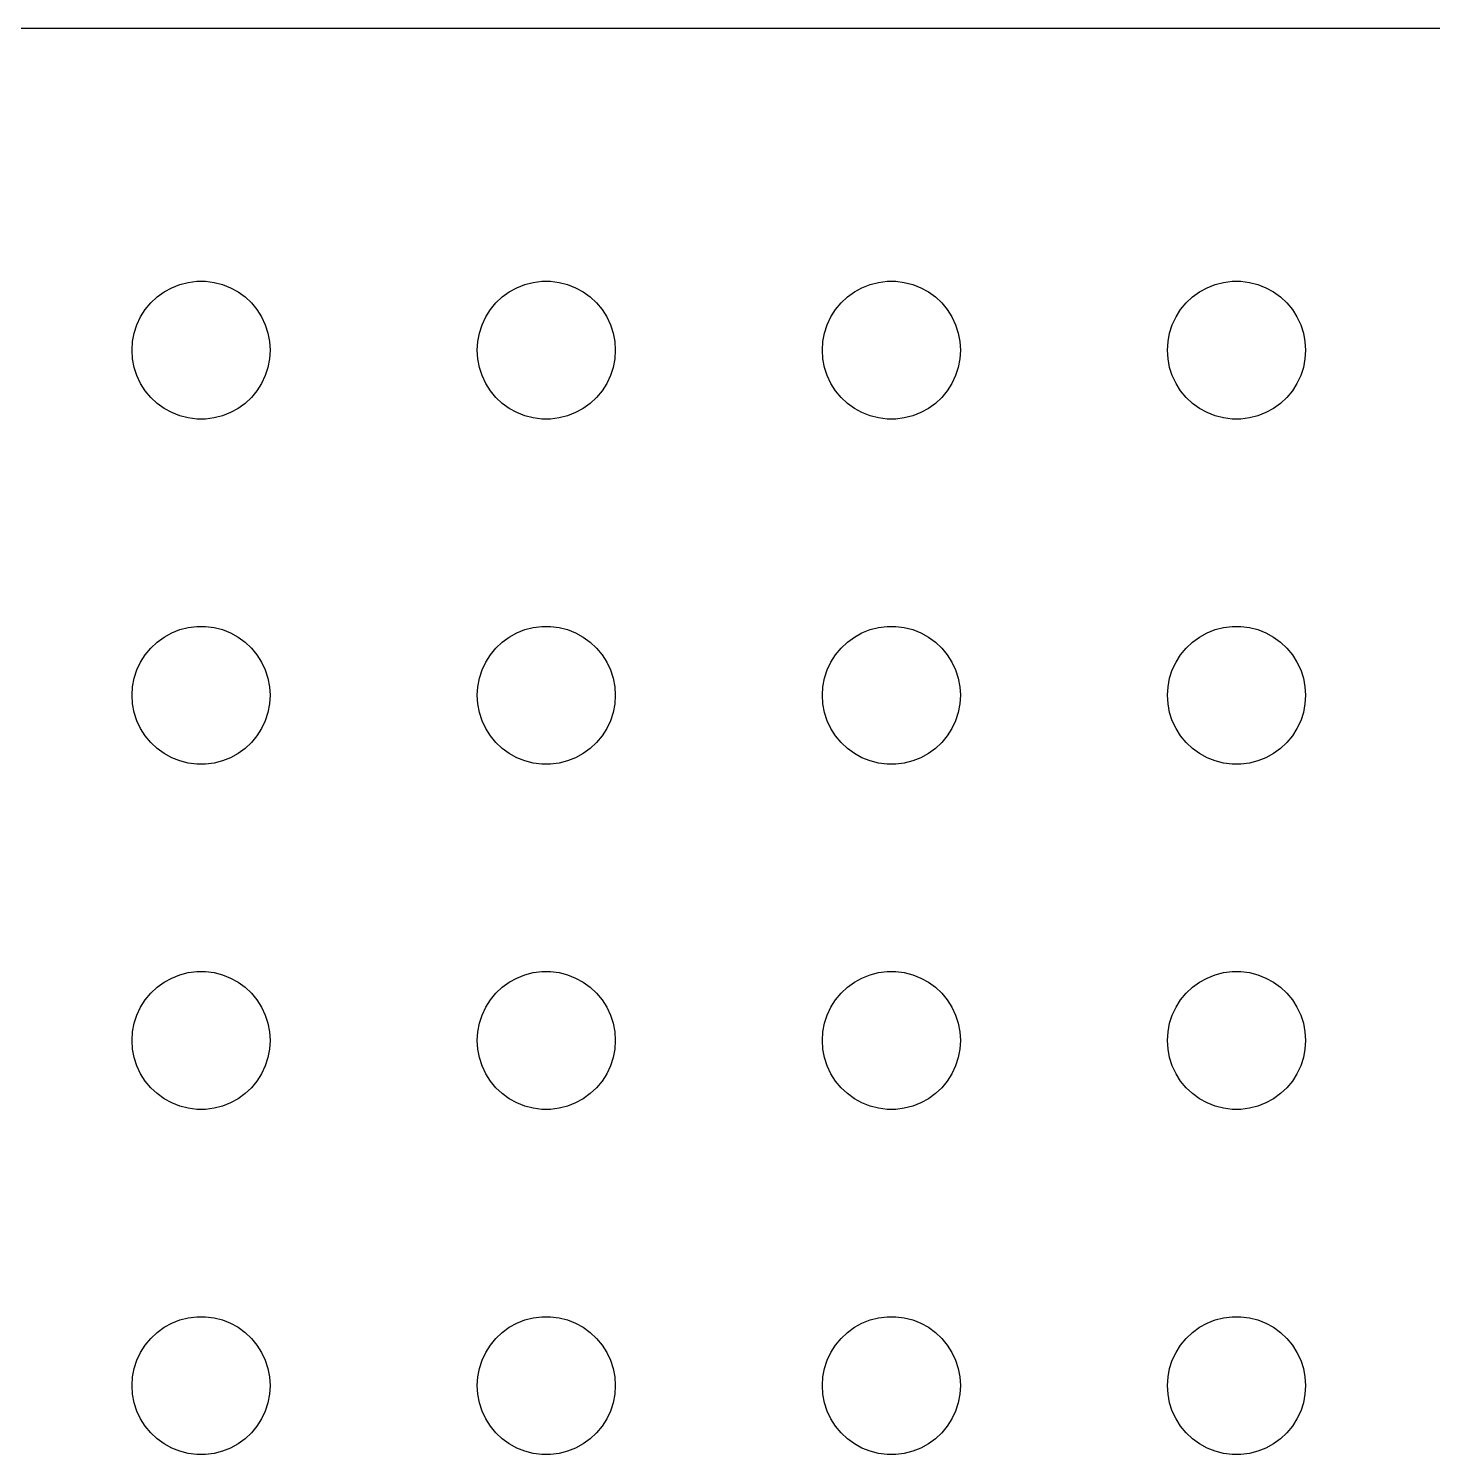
# Model space of a CAD drawing. Header units: metres. Extents: x -120 to 120, y -119 to 119.
# Drawn here: x -3.75 to 26.76, y 88.5 to 119.49 of the extents above; entities that cross this region are included whole.
import ezdxf

# ---------------------------------------------------------------- set-up
doc = ezdxf.new("R2010")
doc.units = ezdxf.units.M

msp = doc.modelspace()

# ---------------------------------------------------------------- linework, layer by layer
for p, q in [((114.814, 119.49), (-114.814, 119.49)), ((-0.95613, 113.656), (-0.80373, 113.766)), ((-0.80373, 113.766), (-0.63866, 113.857)), ((-0.63866, 113.857), (-0.46352, 113.927)), ((-0.46352, 113.927), (-0.28107, 113.973)), ((-0.28107, 113.973), (-0.09418, 113.997)), ((-0.09418, 113.997), (0.09418, 113.997)), ((0.09418, 113.997), (0.28107, 113.973)), ((0.28107, 113.973), (0.46352, 113.927)), ((0.46352, 113.927), (0.63866, 113.857)), ((0.63866, 113.857), (0.80373, 113.766)), ((0.80373, 113.766), (0.95613, 113.656)), ((6.54385, 113.656), (6.69626, 113.766)), ((6.69626, 113.766), (6.86133, 113.857)), ((6.86133, 113.857), (7.03647, 113.927)), ((7.03647, 113.927), (7.21892, 113.973)), ((7.21892, 113.973), (7.40581, 113.997)), ((7.40581, 113.997), (7.59418, 113.997)), ((7.59418, 113.997), (7.78107, 113.973)), ((7.78107, 113.973), (7.96352, 113.927)), ((7.96352, 113.927), (8.13866, 113.857)), ((8.13866, 113.857), (8.30373, 113.766)), ((8.30373, 113.766), (8.45613, 113.656)), ((14.0439, 113.656), (14.1963, 113.766)), ((14.1963, 113.766), (14.3613, 113.857)), ((14.3613, 113.857), (14.5365, 113.927)), ((14.5365, 113.927), (14.7189, 113.973)), ((14.7189, 113.973), (14.9058, 113.997)), ((14.9058, 113.997), (15.0942, 113.997)), ((15.0942, 113.997), (15.2811, 113.973)), ((15.2811, 113.973), (15.4635, 113.927)), ((15.4635, 113.927), (15.6387, 113.857)), ((15.6387, 113.857), (15.8037, 113.766)), ((15.8037, 113.766), (15.9561, 113.656)), ((21.5439, 113.656), (21.6963, 113.766)), ((21.6963, 113.766), (21.8613, 113.857)), ((21.8613, 113.857), (22.0365, 113.927)), ((22.0365, 113.927), (22.2189, 113.973)), ((22.2189, 113.973), (22.4058, 113.997)), ((22.4058, 113.997), (22.5942, 113.997)), ((22.5942, 113.997), (22.7811, 113.973)), ((22.7811, 113.973), (22.9635, 113.927)), ((22.9635, 113.927), (23.1387, 113.857)), ((23.1387, 113.857), (23.3037, 113.766)), ((23.3037, 113.766), (23.4561, 113.656)), ((-1.21352, 113.382), (-1.09344, 113.527)), ((-1.09344, 113.527), (-0.95613, 113.656)), ((0.95613, 113.656), (1.09344, 113.527)), ((1.09344, 113.527), (1.21352, 113.382)), ((6.28647, 113.382), (6.40654, 113.527)), ((6.40654, 113.527), (6.54385, 113.656)), ((8.45613, 113.656), (8.59344, 113.527)), ((8.59344, 113.527), (8.71352, 113.382)), ((13.7865, 113.382), (13.9065, 113.527)), ((13.9065, 113.527), (14.0439, 113.656)), ((15.9561, 113.656), (16.0934, 113.527)), ((16.0934, 113.527), (16.2135, 113.382)), ((21.2865, 113.382), (21.4065, 113.527)), ((21.4065, 113.527), (21.5439, 113.656)), ((23.4561, 113.656), (23.5934, 113.527)), ((23.5934, 113.527), (23.7135, 113.382)), ((-1.39465, 113.052), (-1.31445, 113.223)), ((-1.31445, 113.223), (-1.21352, 113.382)), ((1.21352, 113.382), (1.31445, 113.223)), ((1.31445, 113.223), (1.39465, 113.052)), ((6.10533, 113.052), (6.18553, 113.223)), ((6.18553, 113.223), (6.28647, 113.382)), ((8.71352, 113.382), (8.81445, 113.223)), ((8.81445, 113.223), (8.89465, 113.052)), ((13.6053, 113.052), (13.6855, 113.223)), ((13.6855, 113.223), (13.7865, 113.382)), ((16.2135, 113.382), (16.3145, 113.223)), ((16.3145, 113.223), (16.3947, 113.052)), ((21.1053, 113.052), (21.1855, 113.223)), ((21.1855, 113.223), (21.2865, 113.382)), ((23.7135, 113.382), (23.8145, 113.223)), ((23.8145, 113.223), (23.8947, 113.052)), ((-1.48816, 112.688), (-1.45287, 112.873)), ((-1.45287, 112.873), (-1.39465, 113.052)), ((1.39465, 113.052), (1.45287, 112.873)), ((1.45287, 112.873), (1.48816, 112.688)), ((6.01183, 112.688), (6.04712, 112.873)), ((6.04712, 112.873), (6.10533, 113.052)), ((8.89465, 113.052), (8.95287, 112.873)), ((8.95287, 112.873), (8.98816, 112.688)), ((13.5118, 112.688), (13.5471, 112.873)), ((13.5471, 112.873), (13.6053, 113.052)), ((16.3947, 113.052), (16.4529, 112.873)), ((16.4529, 112.873), (16.4882, 112.688)), ((21.0118, 112.688), (21.0471, 112.873)), ((21.0471, 112.873), (21.1053, 113.052)), ((23.8947, 113.052), (23.9529, 112.873)), ((23.9529, 112.873), (23.9882, 112.688)), ((-1.5, 112.5), (-1.48816, 112.688)), ((-1.48816, 112.312), (-1.5, 112.5)), ((1.48816, 112.688), (1.5, 112.5)), ((1.5, 112.5), (1.48816, 112.312)), ((6, 112.5), (6.01183, 112.688)), ((6.01183, 112.312), (6, 112.5)), ((8.98816, 112.688), (9, 112.5)), ((9, 112.5), (8.98816, 112.312)), ((13.5, 112.5), (13.5118, 112.688)), ((13.5118, 112.312), (13.5, 112.5)), ((16.4882, 112.688), (16.5, 112.5)), ((16.5, 112.5), (16.4882, 112.312)), ((21, 112.5), (21.0118, 112.688)), ((21.0118, 112.312), (21, 112.5)), ((23.9882, 112.688), (24, 112.5)), ((24, 112.5), (23.9882, 112.312)), ((-1.45287, 112.127), (-1.48816, 112.312)), ((1.48816, 112.312), (1.45287, 112.127)), ((6.04712, 112.127), (6.01183, 112.312)), ((8.98816, 112.312), (8.95287, 112.127)), ((13.5471, 112.127), (13.5118, 112.312)), ((16.4882, 112.312), (16.4529, 112.127)), ((21.0471, 112.127), (21.0118, 112.312)), ((23.9882, 112.312), (23.9529, 112.127)), ((-1.39465, 111.948), (-1.45287, 112.127)), ((-1.31445, 111.777), (-1.39465, 111.948)), ((1.39465, 111.948), (1.31445, 111.777)), ((1.45287, 112.127), (1.39465, 111.948)), ((6.10533, 111.948), (6.04712, 112.127)), ((6.18553, 111.777), (6.10533, 111.948)), ((8.89465, 111.948), (8.81445, 111.777)), ((8.95287, 112.127), (8.89465, 111.948)), ((13.6053, 111.948), (13.5471, 112.127)), ((13.6855, 111.777), (13.6053, 111.948)), ((16.3947, 111.948), (16.3145, 111.777)), ((16.4529, 112.127), (16.3947, 111.948)), ((21.1053, 111.948), (21.0471, 112.127)), ((21.1855, 111.777), (21.1053, 111.948)), ((23.8947, 111.948), (23.8145, 111.777)), ((23.9529, 112.127), (23.8947, 111.948)), ((-1.21352, 111.618), (-1.31445, 111.777)), ((-1.09344, 111.473), (-1.21352, 111.618)), ((1.21352, 111.618), (1.09344, 111.473)), ((1.31445, 111.777), (1.21352, 111.618)), ((6.28647, 111.618), (6.18553, 111.777)), ((6.40654, 111.473), (6.28647, 111.618)), ((8.71352, 111.618), (8.59344, 111.473)), ((8.81445, 111.777), (8.71352, 111.618)), ((13.7865, 111.618), (13.6855, 111.777)), ((13.9065, 111.473), (13.7865, 111.618)), ((16.2135, 111.618), (16.0934, 111.473)), ((16.3145, 111.777), (16.2135, 111.618)), ((21.2865, 111.618), (21.1855, 111.777)), ((21.4065, 111.473), (21.2865, 111.618)), ((23.7135, 111.618), (23.5934, 111.473)), ((23.8145, 111.777), (23.7135, 111.618)), ((-0.95613, 111.344), (-1.09344, 111.473)), ((-0.80373, 111.234), (-0.95613, 111.344)), ((0.95613, 111.344), (0.80373, 111.234)), ((1.09344, 111.473), (0.95613, 111.344)), ((6.54385, 111.344), (6.40654, 111.473)), ((6.69626, 111.234), (6.54385, 111.344)), ((8.45613, 111.344), (8.30373, 111.234)), ((8.59344, 111.473), (8.45613, 111.344)), ((14.0439, 111.344), (13.9065, 111.473)), ((14.1963, 111.234), (14.0439, 111.344)), ((15.9561, 111.344), (15.8037, 111.234)), ((16.0934, 111.473), (15.9561, 111.344)), ((21.5439, 111.344), (21.4065, 111.473)), ((21.6963, 111.234), (21.5439, 111.344)), ((23.4561, 111.344), (23.3037, 111.234)), ((23.5934, 111.473), (23.4561, 111.344)), ((-0.63866, 111.143), (-0.80373, 111.234)), ((-0.46352, 111.073), (-0.63866, 111.143)), ((-0.28107, 111.027), (-0.46352, 111.073)), ((-0.09418, 111.003), (-0.28107, 111.027)), ((0.09418, 111.003), (-0.09418, 111.003)), ((0.28107, 111.027), (0.09418, 111.003)), ((0.46352, 111.073), (0.28107, 111.027)), ((0.63866, 111.143), (0.46352, 111.073)), ((0.80373, 111.234), (0.63866, 111.143)), ((6.86133, 111.143), (6.69626, 111.234)), ((7.03647, 111.073), (6.86133, 111.143)), ((7.21892, 111.027), (7.03647, 111.073)), ((7.40581, 111.003), (7.21892, 111.027)), ((7.59418, 111.003), (7.40581, 111.003)), ((7.78107, 111.027), (7.59418, 111.003)), ((7.96352, 111.073), (7.78107, 111.027)), ((8.13866, 111.143), (7.96352, 111.073)), ((8.30373, 111.234), (8.13866, 111.143)), ((14.3613, 111.143), (14.1963, 111.234)), ((14.5365, 111.073), (14.3613, 111.143)), ((14.7189, 111.027), (14.5365, 111.073)), ((14.9058, 111.003), (14.7189, 111.027)), ((15.0942, 111.003), (14.9058, 111.003)), ((15.2811, 111.027), (15.0942, 111.003)), ((15.4635, 111.073), (15.2811, 111.027)), ((15.6387, 111.143), (15.4635, 111.073)), ((15.8037, 111.234), (15.6387, 111.143)), ((21.8613, 111.143), (21.6963, 111.234)), ((22.0365, 111.073), (21.8613, 111.143)), ((22.2189, 111.027), (22.0365, 111.073)), ((22.4058, 111.003), (22.2189, 111.027)), ((22.5942, 111.003), (22.4058, 111.003)), ((22.7811, 111.027), (22.5942, 111.003)), ((22.9635, 111.073), (22.7811, 111.027)), ((23.1387, 111.143), (22.9635, 111.073)), ((23.3037, 111.234), (23.1387, 111.143)), ((-0.80373, 106.266), (-0.63866, 106.357)), ((-0.63866, 106.357), (-0.46352, 106.427)), ((-0.46352, 106.427), (-0.28107, 106.473)), ((-0.28107, 106.473), (-0.09418, 106.497)), ((-0.09418, 106.497), (0.09418, 106.497)), ((0.09418, 106.497), (0.28107, 106.473)), ((0.28107, 106.473), (0.46352, 106.427)), ((0.46352, 106.427), (0.63866, 106.357)), ((0.63866, 106.357), (0.80373, 106.266)), ((6.69626, 106.266), (6.86133, 106.357)), ((6.86133, 106.357), (7.03647, 106.427)), ((7.03647, 106.427), (7.21892, 106.473)), ((7.21892, 106.473), (7.40581, 106.497)), ((7.40581, 106.497), (7.59418, 106.497)), ((7.59418, 106.497), (7.78107, 106.473)), ((7.78107, 106.473), (7.96352, 106.427)), ((7.96352, 106.427), (8.13866, 106.357)), ((8.13866, 106.357), (8.30373, 106.266)), ((14.1963, 106.266), (14.3613, 106.357)), ((14.3613, 106.357), (14.5365, 106.427)), ((14.5365, 106.427), (14.7189, 106.473)), ((14.7189, 106.473), (14.9058, 106.497)), ((14.9058, 106.497), (15.0942, 106.497)), ((15.0942, 106.497), (15.2811, 106.473)), ((15.2811, 106.473), (15.4635, 106.427)), ((15.4635, 106.427), (15.6387, 106.357)), ((15.6387, 106.357), (15.8037, 106.266)), ((21.6963, 106.266), (21.8613, 106.357)), ((21.8613, 106.357), (22.0365, 106.427)), ((22.0365, 106.427), (22.2189, 106.473)), ((22.2189, 106.473), (22.4058, 106.497)), ((22.4058, 106.497), (22.5942, 106.497)), ((22.5942, 106.497), (22.7811, 106.473)), ((22.7811, 106.473), (22.9635, 106.427)), ((22.9635, 106.427), (23.1387, 106.357)), ((23.1387, 106.357), (23.3037, 106.266)), ((-1.21352, 105.882), (-1.09344, 106.027)), ((-1.09344, 106.027), (-0.95613, 106.156)), ((-0.95613, 106.156), (-0.80373, 106.266)), ((0.80373, 106.266), (0.95613, 106.156)), ((0.95613, 106.156), (1.09344, 106.027)), ((1.09344, 106.027), (1.21352, 105.882)), ((6.28647, 105.882), (6.40654, 106.027)), ((6.40654, 106.027), (6.54385, 106.156)), ((6.54385, 106.156), (6.69626, 106.266)), ((8.30373, 106.266), (8.45613, 106.156)), ((8.45613, 106.156), (8.59344, 106.027)), ((8.59344, 106.027), (8.71352, 105.882)), ((13.7865, 105.882), (13.9065, 106.027)), ((13.9065, 106.027), (14.0439, 106.156)), ((14.0439, 106.156), (14.1963, 106.266)), ((15.8037, 106.266), (15.9561, 106.156)), ((15.9561, 106.156), (16.0934, 106.027)), ((16.0934, 106.027), (16.2135, 105.882)), ((21.2865, 105.882), (21.4065, 106.027)), ((21.4065, 106.027), (21.5439, 106.156)), ((21.5439, 106.156), (21.6963, 106.266)), ((23.3037, 106.266), (23.4561, 106.156)), ((23.4561, 106.156), (23.5934, 106.027)), ((23.5934, 106.027), (23.7135, 105.882)), ((-1.39465, 105.552), (-1.31445, 105.723)), ((-1.31445, 105.723), (-1.21352, 105.882)), ((1.21352, 105.882), (1.31445, 105.723)), ((1.31445, 105.723), (1.39465, 105.552)), ((6.10533, 105.552), (6.18553, 105.723)), ((6.18553, 105.723), (6.28647, 105.882)), ((8.71352, 105.882), (8.81445, 105.723)), ((8.81445, 105.723), (8.89465, 105.552)), ((13.6053, 105.552), (13.6855, 105.723)), ((13.6855, 105.723), (13.7865, 105.882)), ((16.2135, 105.882), (16.3145, 105.723)), ((16.3145, 105.723), (16.3947, 105.552)), ((21.1053, 105.552), (21.1855, 105.723)), ((21.1855, 105.723), (21.2865, 105.882)), ((23.7135, 105.882), (23.8145, 105.723)), ((23.8145, 105.723), (23.8947, 105.552)), ((-1.48816, 105.188), (-1.45287, 105.373)), ((-1.45287, 105.373), (-1.39465, 105.552)), ((1.39465, 105.552), (1.45287, 105.373)), ((1.45287, 105.373), (1.48816, 105.188)), ((6.01183, 105.188), (6.04712, 105.373)), ((6.04712, 105.373), (6.10533, 105.552)), ((8.89465, 105.552), (8.95287, 105.373)), ((8.95287, 105.373), (8.98816, 105.188)), ((13.5118, 105.188), (13.5471, 105.373)), ((13.5471, 105.373), (13.6053, 105.552)), ((16.3947, 105.552), (16.4529, 105.373)), ((16.4529, 105.373), (16.4882, 105.188)), ((21.0118, 105.188), (21.0471, 105.373)), ((21.0471, 105.373), (21.1053, 105.552)), ((23.8947, 105.552), (23.9529, 105.373)), ((23.9529, 105.373), (23.9882, 105.188)), ((-1.5, 105), (-1.48816, 105.188)), ((1.48816, 105.188), (1.5, 105)), ((6, 105), (6.01183, 105.188)), ((8.98816, 105.188), (9, 105)), ((13.5, 105), (13.5118, 105.188)), ((16.4882, 105.188), (16.5, 105)), ((21, 105), (21.0118, 105.188)), ((23.9882, 105.188), (24, 105)), ((-1.48816, 104.812), (-1.5, 105)), ((-1.45287, 104.627), (-1.48816, 104.812)), ((1.48816, 104.812), (1.45287, 104.627)), ((1.5, 105), (1.48816, 104.812)), ((6.01183, 104.812), (6, 105)), ((6.04712, 104.627), (6.01183, 104.812)), ((8.98816, 104.812), (8.95287, 104.627)), ((9, 105), (8.98816, 104.812)), ((13.5118, 104.812), (13.5, 105)), ((13.5471, 104.627), (13.5118, 104.812)), ((16.4882, 104.812), (16.4529, 104.627)), ((16.5, 105), (16.4882, 104.812)), ((21.0118, 104.812), (21, 105)), ((21.0471, 104.627), (21.0118, 104.812)), ((23.9882, 104.812), (23.9529, 104.627)), ((24, 105), (23.9882, 104.812)), ((-1.39465, 104.448), (-1.45287, 104.627)), ((-1.31445, 104.277), (-1.39465, 104.448)), ((1.39465, 104.448), (1.31445, 104.277)), ((1.45287, 104.627), (1.39465, 104.448)), ((6.10533, 104.448), (6.04712, 104.627)), ((6.18553, 104.277), (6.10533, 104.448)), ((8.89465, 104.448), (8.81445, 104.277)), ((8.95287, 104.627), (8.89465, 104.448)), ((13.6053, 104.448), (13.5471, 104.627)), ((13.6855, 104.277), (13.6053, 104.448)), ((16.3947, 104.448), (16.3145, 104.277)), ((16.4529, 104.627), (16.3947, 104.448)), ((21.1053, 104.448), (21.0471, 104.627)), ((21.1855, 104.277), (21.1053, 104.448)), ((23.8947, 104.448), (23.8145, 104.277)), ((23.9529, 104.627), (23.8947, 104.448)), ((-1.21352, 104.118), (-1.31445, 104.277)), ((-1.09344, 103.973), (-1.21352, 104.118)), ((1.21352, 104.118), (1.09344, 103.973)), ((1.31445, 104.277), (1.21352, 104.118)), ((6.28647, 104.118), (6.18553, 104.277)), ((6.40654, 103.973), (6.28647, 104.118)), ((8.71352, 104.118), (8.59344, 103.973)), ((8.81445, 104.277), (8.71352, 104.118)), ((13.7865, 104.118), (13.6855, 104.277)), ((13.9065, 103.973), (13.7865, 104.118)), ((16.2135, 104.118), (16.0934, 103.973)), ((16.3145, 104.277), (16.2135, 104.118)), ((21.2865, 104.118), (21.1855, 104.277)), ((21.4065, 103.973), (21.2865, 104.118)), ((23.7135, 104.118), (23.5934, 103.973)), ((23.8145, 104.277), (23.7135, 104.118)), ((-0.95613, 103.844), (-1.09344, 103.973)), ((-0.80373, 103.734), (-0.95613, 103.844)), ((0.95613, 103.844), (0.80373, 103.734)), ((1.09344, 103.973), (0.95613, 103.844)), ((6.54385, 103.844), (6.40654, 103.973)), ((6.69626, 103.734), (6.54385, 103.844)), ((8.45613, 103.844), (8.30373, 103.734)), ((8.59344, 103.973), (8.45613, 103.844)), ((14.0439, 103.844), (13.9065, 103.973)), ((14.1963, 103.734), (14.0439, 103.844)), ((15.9561, 103.844), (15.8037, 103.734)), ((16.0934, 103.973), (15.9561, 103.844)), ((21.5439, 103.844), (21.4065, 103.973)), ((21.6963, 103.734), (21.5439, 103.844)), ((23.4561, 103.844), (23.3037, 103.734)), ((23.5934, 103.973), (23.4561, 103.844)), ((-0.63866, 103.643), (-0.80373, 103.734)), ((-0.46352, 103.573), (-0.63866, 103.643)), ((-0.28107, 103.527), (-0.46352, 103.573)), ((-0.09418, 103.503), (-0.28107, 103.527)), ((0.09418, 103.503), (-0.09418, 103.503)), ((0.28107, 103.527), (0.09418, 103.503)), ((0.46352, 103.573), (0.28107, 103.527)), ((0.63866, 103.643), (0.46352, 103.573)), ((0.80373, 103.734), (0.63866, 103.643)), ((6.86133, 103.643), (6.69626, 103.734)), ((7.03647, 103.573), (6.86133, 103.643)), ((7.21892, 103.527), (7.03647, 103.573)), ((7.40581, 103.503), (7.21892, 103.527)), ((7.59418, 103.503), (7.40581, 103.503)), ((7.78107, 103.527), (7.59418, 103.503)), ((7.96352, 103.573), (7.78107, 103.527)), ((8.13866, 103.643), (7.96352, 103.573)), ((8.30373, 103.734), (8.13866, 103.643)), ((14.3613, 103.643), (14.1963, 103.734)), ((14.5365, 103.573), (14.3613, 103.643)), ((14.7189, 103.527), (14.5365, 103.573)), ((14.9058, 103.503), (14.7189, 103.527)), ((15.0942, 103.503), (14.9058, 103.503)), ((15.2811, 103.527), (15.0942, 103.503)), ((15.4635, 103.573), (15.2811, 103.527)), ((15.6387, 103.643), (15.4635, 103.573)), ((15.8037, 103.734), (15.6387, 103.643)), ((21.8613, 103.643), (21.6963, 103.734)), ((22.0365, 103.573), (21.8613, 103.643)), ((22.2189, 103.527), (22.0365, 103.573)), ((22.4058, 103.503), (22.2189, 103.527)), ((22.5942, 103.503), (22.4058, 103.503)), ((22.7811, 103.527), (22.5942, 103.503)), ((22.9635, 103.573), (22.7811, 103.527)), ((23.1387, 103.643), (22.9635, 103.573)), ((23.3037, 103.734), (23.1387, 103.643)), ((-0.80373, 98.7665), (-0.63866, 98.8572)), ((-0.63866, 98.8572), (-0.46352, 98.9266)), ((-0.46352, 98.9266), (-0.28107, 98.9734)), ((-0.28107, 98.9734), (-0.09418, 98.997)), ((-0.09418, 98.997), (0.09418, 98.997)), ((0.09418, 98.997), (0.28107, 98.9734)), ((0.28107, 98.9734), (0.46352, 98.9266)), ((0.46352, 98.9266), (0.63866, 98.8572)), ((0.63866, 98.8572), (0.80373, 98.7665)), ((6.69626, 98.7665), (6.86133, 98.8572)), ((6.86133, 98.8572), (7.03647, 98.9266)), ((7.03647, 98.9266), (7.21892, 98.9734)), ((7.21892, 98.9734), (7.40581, 98.997)), ((7.40581, 98.997), (7.59418, 98.997)), ((7.59418, 98.997), (7.78107, 98.9734)), ((7.78107, 98.9734), (7.96352, 98.9266)), ((7.96352, 98.9266), (8.13866, 98.8572)), ((8.13866, 98.8572), (8.30373, 98.7665)), ((14.1963, 98.7665), (14.3613, 98.8572)), ((14.3613, 98.8572), (14.5365, 98.9266)), ((14.5365, 98.9266), (14.7189, 98.9734)), ((14.7189, 98.9734), (14.9058, 98.997)), ((14.9058, 98.997), (15.0942, 98.997)), ((15.0942, 98.997), (15.2811, 98.9734)), ((15.2811, 98.9734), (15.4635, 98.9266)), ((15.4635, 98.9266), (15.6387, 98.8572)), ((15.6387, 98.8572), (15.8037, 98.7665)), ((21.6963, 98.7665), (21.8613, 98.8572)), ((21.8613, 98.8572), (22.0365, 98.9266)), ((22.0365, 98.9266), (22.2189, 98.9734)), ((22.2189, 98.9734), (22.4058, 98.997)), ((22.4058, 98.997), (22.5942, 98.997)), ((22.5942, 98.997), (22.7811, 98.9734)), ((22.7811, 98.9734), (22.9635, 98.9266)), ((22.9635, 98.9266), (23.1387, 98.8572)), ((23.1387, 98.8572), (23.3037, 98.7665)), ((-1.09344, 98.5268), (-0.95613, 98.6558)), ((-0.95613, 98.6558), (-0.80373, 98.7665)), ((0.80373, 98.7665), (0.95613, 98.6558)), ((0.95613, 98.6558), (1.09344, 98.5268)), ((6.40654, 98.5268), (6.54385, 98.6558)), ((6.54385, 98.6558), (6.69626, 98.7665)), ((8.30373, 98.7665), (8.45613, 98.6558)), ((8.45613, 98.6558), (8.59344, 98.5268)), ((13.9065, 98.5268), (14.0439, 98.6558)), ((14.0439, 98.6558), (14.1963, 98.7665)), ((15.8037, 98.7665), (15.9561, 98.6558)), ((15.9561, 98.6558), (16.0934, 98.5268)), ((21.4065, 98.5268), (21.5439, 98.6558)), ((21.5439, 98.6558), (21.6963, 98.7665)), ((23.3037, 98.7665), (23.4561, 98.6558)), ((23.4561, 98.6558), (23.5934, 98.5268)), ((-1.31445, 98.2226), (-1.21352, 98.3817)), ((-1.21352, 98.3817), (-1.09344, 98.5268)), ((1.09344, 98.5268), (1.21352, 98.3817)), ((1.21352, 98.3817), (1.31445, 98.2226)), ((6.18553, 98.2226), (6.28647, 98.3817)), ((6.28647, 98.3817), (6.40654, 98.5268)), ((8.59344, 98.5268), (8.71352, 98.3817)), ((8.71352, 98.3817), (8.81445, 98.2226)), ((13.6855, 98.2226), (13.7865, 98.3817)), ((13.7865, 98.3817), (13.9065, 98.5268)), ((16.0934, 98.5268), (16.2135, 98.3817)), ((16.2135, 98.3817), (16.3145, 98.2226)), ((21.1855, 98.2226), (21.2865, 98.3817)), ((21.2865, 98.3817), (21.4065, 98.5268)), ((23.5934, 98.5268), (23.7135, 98.3817)), ((23.7135, 98.3817), (23.8145, 98.2226)), ((-1.45287, 97.873), (-1.39465, 98.0522)), ((-1.39465, 98.0522), (-1.31445, 98.2226)), ((1.31445, 98.2226), (1.39465, 98.0522)), ((1.39465, 98.0522), (1.45287, 97.873)), ((6.04712, 97.873), (6.10533, 98.0522)), ((6.10533, 98.0522), (6.18553, 98.2226)), ((8.81445, 98.2226), (8.89465, 98.0522)), ((8.89465, 98.0522), (8.95287, 97.873)), ((13.5471, 97.873), (13.6053, 98.0522)), ((13.6053, 98.0522), (13.6855, 98.2226)), ((16.3145, 98.2226), (16.3947, 98.0522)), ((16.3947, 98.0522), (16.4529, 97.873)), ((21.0471, 97.873), (21.1053, 98.0522)), ((21.1053, 98.0522), (21.1855, 98.2226)), ((23.8145, 98.2226), (23.8947, 98.0522)), ((23.8947, 98.0522), (23.9529, 97.873)), ((-1.5, 97.5), (-1.48816, 97.688)), ((-1.48816, 97.688), (-1.45287, 97.873)), ((1.45287, 97.873), (1.48816, 97.688)), ((1.48816, 97.688), (1.5, 97.5)), ((6, 97.5), (6.01183, 97.688)), ((6.01183, 97.688), (6.04712, 97.873)), ((8.95287, 97.873), (8.98816, 97.688)), ((8.98816, 97.688), (9, 97.5)), ((13.5, 97.5), (13.5118, 97.688)), ((13.5118, 97.688), (13.5471, 97.873)), ((16.4529, 97.873), (16.4882, 97.688)), ((16.4882, 97.688), (16.5, 97.5)), ((21, 97.5), (21.0118, 97.688)), ((21.0118, 97.688), (21.0471, 97.873)), ((23.9529, 97.873), (23.9882, 97.688)), ((23.9882, 97.688), (24, 97.5)), ((-1.48816, 97.312), (-1.5, 97.5)), ((-1.45287, 97.127), (-1.48816, 97.312)), ((1.48816, 97.312), (1.45287, 97.127)), ((1.5, 97.5), (1.48816, 97.312)), ((6.01183, 97.312), (6, 97.5)), ((6.04712, 97.127), (6.01183, 97.312)), ((8.98816, 97.312), (8.95287, 97.127)), ((9, 97.5), (8.98816, 97.312)), ((13.5118, 97.312), (13.5, 97.5)), ((13.5471, 97.127), (13.5118, 97.312)), ((16.4882, 97.312), (16.4529, 97.127)), ((16.5, 97.5), (16.4882, 97.312)), ((21.0118, 97.312), (21, 97.5)), ((21.0471, 97.127), (21.0118, 97.312)), ((23.9882, 97.312), (23.9529, 97.127)), ((24, 97.5), (23.9882, 97.312)), ((-1.39465, 96.9478), (-1.45287, 97.127)), ((1.45287, 97.127), (1.39465, 96.9478)), ((6.10533, 96.9478), (6.04712, 97.127)), ((8.95287, 97.127), (8.89465, 96.9478)), ((13.6053, 96.9478), (13.5471, 97.127)), ((16.4529, 97.127), (16.3947, 96.9478)), ((21.1053, 96.9478), (21.0471, 97.127)), ((23.9529, 97.127), (23.8947, 96.9478)), ((-1.31445, 96.7774), (-1.39465, 96.9478)), ((-1.21352, 96.6183), (-1.31445, 96.7774)), ((1.31445, 96.7774), (1.21352, 96.6183)), ((1.39465, 96.9478), (1.31445, 96.7774)), ((6.18553, 96.7774), (6.10533, 96.9478)), ((6.28647, 96.6183), (6.18553, 96.7774)), ((8.81445, 96.7774), (8.71352, 96.6183)), ((8.89465, 96.9478), (8.81445, 96.7774)), ((13.6855, 96.7774), (13.6053, 96.9478)), ((13.7865, 96.6183), (13.6855, 96.7774)), ((16.3145, 96.7774), (16.2135, 96.6183)), ((16.3947, 96.9478), (16.3145, 96.7774)), ((21.1855, 96.7774), (21.1053, 96.9478)), ((21.2865, 96.6183), (21.1855, 96.7774)), ((23.8145, 96.7774), (23.7135, 96.6183)), ((23.8947, 96.9478), (23.8145, 96.7774)), ((-1.09344, 96.4732), (-1.21352, 96.6183)), ((-0.95613, 96.3442), (-1.09344, 96.4732)), ((1.09344, 96.4732), (0.95613, 96.3442)), ((1.21352, 96.6183), (1.09344, 96.4732)), ((6.40654, 96.4732), (6.28647, 96.6183)), ((6.54385, 96.3442), (6.40654, 96.4732)), ((8.59344, 96.4732), (8.45613, 96.3442)), ((8.71352, 96.6183), (8.59344, 96.4732)), ((13.9065, 96.4732), (13.7865, 96.6183)), ((14.0439, 96.3442), (13.9065, 96.4732)), ((16.0934, 96.4732), (15.9561, 96.3442)), ((16.2135, 96.6183), (16.0934, 96.4732)), ((21.4065, 96.4732), (21.2865, 96.6183)), ((21.5439, 96.3442), (21.4065, 96.4732)), ((23.5934, 96.4732), (23.4561, 96.3442)), ((23.7135, 96.6183), (23.5934, 96.4732)), ((-0.80373, 96.2335), (-0.95613, 96.3442)), ((-0.63866, 96.1428), (-0.80373, 96.2335)), ((-0.46352, 96.0734), (-0.63866, 96.1428)), ((-0.28107, 96.0266), (-0.46352, 96.0734)), ((0.46352, 96.0734), (0.28107, 96.0266)), ((0.63866, 96.1428), (0.46352, 96.0734)), ((0.80373, 96.2335), (0.63866, 96.1428)), ((0.95613, 96.3442), (0.80373, 96.2335)), ((6.69626, 96.2335), (6.54385, 96.3442)), ((6.86133, 96.1428), (6.69626, 96.2335)), ((7.03647, 96.0734), (6.86133, 96.1428)), ((7.21892, 96.0266), (7.03647, 96.0734)), ((7.96352, 96.0734), (7.78107, 96.0266)), ((8.13866, 96.1428), (7.96352, 96.0734)), ((8.30373, 96.2335), (8.13866, 96.1428)), ((8.45613, 96.3442), (8.30373, 96.2335)), ((14.1963, 96.2335), (14.0439, 96.3442)), ((14.3613, 96.1428), (14.1963, 96.2335)), ((14.5365, 96.0734), (14.3613, 96.1428)), ((14.7189, 96.0266), (14.5365, 96.0734)), ((15.4635, 96.0734), (15.2811, 96.0266)), ((15.6387, 96.1428), (15.4635, 96.0734)), ((15.8037, 96.2335), (15.6387, 96.1428)), ((15.9561, 96.3442), (15.8037, 96.2335)), ((21.6963, 96.2335), (21.5439, 96.3442)), ((21.8613, 96.1428), (21.6963, 96.2335)), ((22.0365, 96.0734), (21.8613, 96.1428)), ((22.2189, 96.0266), (22.0365, 96.0734)), ((22.9635, 96.0734), (22.7811, 96.0266)), ((23.1387, 96.1428), (22.9635, 96.0734)), ((23.3037, 96.2335), (23.1387, 96.1428)), ((23.4561, 96.3442), (23.3037, 96.2335)), ((-0.09418, 96.003), (-0.28107, 96.0266)), ((0.09418, 96.003), (-0.09418, 96.003)), ((0.28107, 96.0266), (0.09418, 96.003)), ((7.40581, 96.003), (7.21892, 96.0266)), ((7.59418, 96.003), (7.40581, 96.003)), ((7.78107, 96.0266), (7.59418, 96.003)), ((14.9058, 96.003), (14.7189, 96.0266)), ((15.0942, 96.003), (14.9058, 96.003)), ((15.2811, 96.0266), (15.0942, 96.003)), ((22.4058, 96.003), (22.2189, 96.0266)), ((22.5942, 96.003), (22.4058, 96.003)), ((22.7811, 96.0266), (22.5942, 96.003)), ((-0.63866, 91.3572), (-0.46352, 91.4266)), ((-0.46352, 91.4266), (-0.28107, 91.4734)), ((-0.28107, 91.4734), (-0.09418, 91.497)), ((-0.09418, 91.497), (0.09418, 91.497)), ((0.09418, 91.497), (0.28107, 91.4734)), ((0.28107, 91.4734), (0.46352, 91.4266)), ((0.46352, 91.4266), (0.63866, 91.3572)), ((6.86133, 91.3572), (7.03647, 91.4266)), ((7.03647, 91.4266), (7.21892, 91.4734)), ((7.21892, 91.4734), (7.40581, 91.497)), ((7.40581, 91.497), (7.59418, 91.497)), ((7.59418, 91.497), (7.78107, 91.4734)), ((7.78107, 91.4734), (7.96352, 91.4266)), ((7.96352, 91.4266), (8.13866, 91.3572)), ((14.3613, 91.3572), (14.5365, 91.4266)), ((14.5365, 91.4266), (14.7189, 91.4734)), ((14.7189, 91.4734), (14.9058, 91.497)), ((14.9058, 91.497), (15.0942, 91.497)), ((15.0942, 91.497), (15.2811, 91.4734)), ((15.2811, 91.4734), (15.4635, 91.4266)), ((15.4635, 91.4266), (15.6387, 91.3572)), ((21.8613, 91.3572), (22.0365, 91.4266)), ((22.0365, 91.4266), (22.2189, 91.4734)), ((22.2189, 91.4734), (22.4058, 91.497)), ((22.4058, 91.497), (22.5942, 91.497)), ((22.5942, 91.497), (22.7811, 91.4734)), ((22.7811, 91.4734), (22.9635, 91.4266)), ((22.9635, 91.4266), (23.1387, 91.3572)), ((-1.09344, 91.0268), (-0.95613, 91.1558)), ((-0.95613, 91.1558), (-0.80373, 91.2665)), ((-0.80373, 91.2665), (-0.63866, 91.3572)), ((0.63866, 91.3572), (0.80373, 91.2665)), ((0.80373, 91.2665), (0.95613, 91.1558)), ((0.95613, 91.1558), (1.09344, 91.0268)), ((6.40654, 91.0268), (6.54385, 91.1558)), ((6.54385, 91.1558), (6.69626, 91.2665)), ((6.69626, 91.2665), (6.86133, 91.3572)), ((8.13866, 91.3572), (8.30373, 91.2665)), ((8.30373, 91.2665), (8.45613, 91.1558)), ((8.45613, 91.1558), (8.59344, 91.0268)), ((13.9065, 91.0268), (14.0439, 91.1558)), ((14.0439, 91.1558), (14.1963, 91.2665)), ((14.1963, 91.2665), (14.3613, 91.3572)), ((15.6387, 91.3572), (15.8037, 91.2665)), ((15.8037, 91.2665), (15.9561, 91.1558)), ((15.9561, 91.1558), (16.0934, 91.0268)), ((21.4065, 91.0268), (21.5439, 91.1558)), ((21.5439, 91.1558), (21.6963, 91.2665)), ((21.6963, 91.2665), (21.8613, 91.3572)), ((23.1387, 91.3572), (23.3037, 91.2665)), ((23.3037, 91.2665), (23.4561, 91.1558)), ((23.4561, 91.1558), (23.5934, 91.0268)), ((-1.31445, 90.7226), (-1.21352, 90.8817)), ((-1.21352, 90.8817), (-1.09344, 91.0268)), ((1.09344, 91.0268), (1.21352, 90.8817)), ((1.21352, 90.8817), (1.31445, 90.7226)), ((6.18553, 90.7226), (6.28647, 90.8817)), ((6.28647, 90.8817), (6.40654, 91.0268)), ((8.59344, 91.0268), (8.71352, 90.8817)), ((8.71352, 90.8817), (8.81445, 90.7226)), ((13.6855, 90.7226), (13.7865, 90.8817)), ((13.7865, 90.8817), (13.9065, 91.0268)), ((16.0934, 91.0268), (16.2135, 90.8817)), ((16.2135, 90.8817), (16.3145, 90.7226)), ((21.1855, 90.7226), (21.2865, 90.8817)), ((21.2865, 90.8817), (21.4065, 91.0268)), ((23.5934, 91.0268), (23.7135, 90.8817)), ((23.7135, 90.8817), (23.8145, 90.7226)), ((-1.45287, 90.373), (-1.39465, 90.5522)), ((-1.39465, 90.5522), (-1.31445, 90.7226)), ((1.31445, 90.7226), (1.39465, 90.5522)), ((1.39465, 90.5522), (1.45287, 90.373)), ((6.04712, 90.373), (6.10533, 90.5522)), ((6.10533, 90.5522), (6.18553, 90.7226)), ((8.81445, 90.7226), (8.89465, 90.5522)), ((8.89465, 90.5522), (8.95287, 90.373)), ((13.5471, 90.373), (13.6053, 90.5522)), ((13.6053, 90.5522), (13.6855, 90.7226)), ((16.3145, 90.7226), (16.3947, 90.5522)), ((16.3947, 90.5522), (16.4529, 90.373)), ((21.0471, 90.373), (21.1053, 90.5522)), ((21.1053, 90.5522), (21.1855, 90.7226)), ((23.8145, 90.7226), (23.8947, 90.5522)), ((23.8947, 90.5522), (23.9529, 90.373)), ((-1.5, 90), (-1.48816, 90.188)), ((-1.48816, 90.188), (-1.45287, 90.373)), ((1.45287, 90.373), (1.48816, 90.188)), ((1.48816, 90.188), (1.5, 90)), ((6, 90), (6.01183, 90.188)), ((6.01183, 90.188), (6.04712, 90.373)), ((8.95287, 90.373), (8.98816, 90.188)), ((8.98816, 90.188), (9, 90)), ((13.5, 90), (13.5118, 90.188)), ((13.5118, 90.188), (13.5471, 90.373)), ((16.4529, 90.373), (16.4882, 90.188)), ((16.4882, 90.188), (16.5, 90)), ((21, 90), (21.0118, 90.188)), ((21.0118, 90.188), (21.0471, 90.373)), ((23.9529, 90.373), (23.9882, 90.188)), ((23.9882, 90.188), (24, 90)), ((-1.48816, 89.812), (-1.5, 90)), ((1.5, 90), (1.48816, 89.812)), ((6.01183, 89.812), (6, 90)), ((9, 90), (8.98816, 89.812)), ((13.5118, 89.812), (13.5, 90)), ((16.5, 90), (16.4882, 89.812)), ((21.0118, 89.812), (21, 90)), ((24, 90), (23.9882, 89.812)), ((-1.45287, 89.627), (-1.48816, 89.812)), ((-1.39465, 89.4478), (-1.45287, 89.627)), ((1.45287, 89.627), (1.39465, 89.4478)), ((1.48816, 89.812), (1.45287, 89.627)), ((6.04712, 89.627), (6.01183, 89.812)), ((6.10533, 89.4478), (6.04712, 89.627)), ((8.95287, 89.627), (8.89465, 89.4478)), ((8.98816, 89.812), (8.95287, 89.627)), ((13.5471, 89.627), (13.5118, 89.812)), ((13.6053, 89.4478), (13.5471, 89.627)), ((16.4529, 89.627), (16.3947, 89.4478)), ((16.4882, 89.812), (16.4529, 89.627)), ((21.0471, 89.627), (21.0118, 89.812)), ((21.1053, 89.4478), (21.0471, 89.627)), ((23.9529, 89.627), (23.8947, 89.4478)), ((23.9882, 89.812), (23.9529, 89.627)), ((-1.31445, 89.2774), (-1.39465, 89.4478)), ((-1.21352, 89.1183), (-1.31445, 89.2774)), ((1.31445, 89.2774), (1.21352, 89.1183)), ((1.39465, 89.4478), (1.31445, 89.2774)), ((6.18553, 89.2774), (6.10533, 89.4478)), ((6.28647, 89.1183), (6.18553, 89.2774)), ((8.81445, 89.2774), (8.71352, 89.1183)), ((8.89465, 89.4478), (8.81445, 89.2774)), ((13.6855, 89.2774), (13.6053, 89.4478)), ((13.7865, 89.1183), (13.6855, 89.2774)), ((16.3145, 89.2774), (16.2135, 89.1183)), ((16.3947, 89.4478), (16.3145, 89.2774)), ((21.1855, 89.2774), (21.1053, 89.4478)), ((21.2865, 89.1183), (21.1855, 89.2774)), ((23.8145, 89.2774), (23.7135, 89.1183)), ((23.8947, 89.4478), (23.8145, 89.2774)), ((-1.09344, 88.9732), (-1.21352, 89.1183)), ((-0.95613, 88.8442), (-1.09344, 88.9732)), ((1.09344, 88.9732), (0.95613, 88.8442)), ((1.21352, 89.1183), (1.09344, 88.9732)), ((6.40654, 88.9732), (6.28647, 89.1183)), ((6.54385, 88.8442), (6.40654, 88.9732)), ((8.59344, 88.9732), (8.45613, 88.8442)), ((8.71352, 89.1183), (8.59344, 88.9732)), ((13.9065, 88.9732), (13.7865, 89.1183)), ((14.0439, 88.8442), (13.9065, 88.9732)), ((16.0934, 88.9732), (15.9561, 88.8442)), ((16.2135, 89.1183), (16.0934, 88.9732)), ((21.4065, 88.9732), (21.2865, 89.1183)), ((21.5439, 88.8442), (21.4065, 88.9732)), ((23.5934, 88.9732), (23.4561, 88.8442)), ((23.7135, 89.1183), (23.5934, 88.9732)), ((-0.80373, 88.7335), (-0.95613, 88.8442)), ((-0.63866, 88.6428), (-0.80373, 88.7335)), ((-0.46352, 88.5734), (-0.63866, 88.6428)), ((0.63866, 88.6428), (0.46352, 88.5734)), ((0.80373, 88.7335), (0.63866, 88.6428)), ((0.95613, 88.8442), (0.80373, 88.7335)), ((6.69626, 88.7335), (6.54385, 88.8442)), ((6.86133, 88.6428), (6.69626, 88.7335)), ((7.03647, 88.5734), (6.86133, 88.6428)), ((8.13866, 88.6428), (7.96352, 88.5734)), ((8.30373, 88.7335), (8.13866, 88.6428)), ((8.45613, 88.8442), (8.30373, 88.7335)), ((14.1963, 88.7335), (14.0439, 88.8442)), ((14.3613, 88.6428), (14.1963, 88.7335)), ((14.5365, 88.5734), (14.3613, 88.6428)), ((15.6387, 88.6428), (15.4635, 88.5734)), ((15.8037, 88.7335), (15.6387, 88.6428)), ((15.9561, 88.8442), (15.8037, 88.7335)), ((21.6963, 88.7335), (21.5439, 88.8442)), ((21.8613, 88.6428), (21.6963, 88.7335)), ((22.0365, 88.5734), (21.8613, 88.6428)), ((23.1387, 88.6428), (22.9635, 88.5734)), ((23.3037, 88.7335), (23.1387, 88.6428)), ((23.4561, 88.8442), (23.3037, 88.7335)), ((-0.28107, 88.5266), (-0.46352, 88.5734)), ((-0.09418, 88.503), (-0.28107, 88.5266)), ((0.09418, 88.503), (-0.09418, 88.503)), ((0.28107, 88.5266), (0.09418, 88.503)), ((0.46352, 88.5734), (0.28107, 88.5266)), ((7.21892, 88.5266), (7.03647, 88.5734)), ((7.40581, 88.503), (7.21892, 88.5266)), ((7.59418, 88.503), (7.40581, 88.503)), ((7.78107, 88.5266), (7.59418, 88.503)), ((7.96352, 88.5734), (7.78107, 88.5266)), ((14.7189, 88.5266), (14.5365, 88.5734)), ((14.9058, 88.503), (14.7189, 88.5266)), ((15.0942, 88.503), (14.9058, 88.503)), ((15.2811, 88.5266), (15.0942, 88.503)), ((15.4635, 88.5734), (15.2811, 88.5266)), ((22.2189, 88.5266), (22.0365, 88.5734)), ((22.4058, 88.503), (22.2189, 88.5266)), ((22.5942, 88.503), (22.4058, 88.503)), ((22.7811, 88.5266), (22.5942, 88.503)), ((22.9635, 88.5734), (22.7811, 88.5266))]:
    msp.add_line(p, q)

doc.saveas('drawing.dxf')
